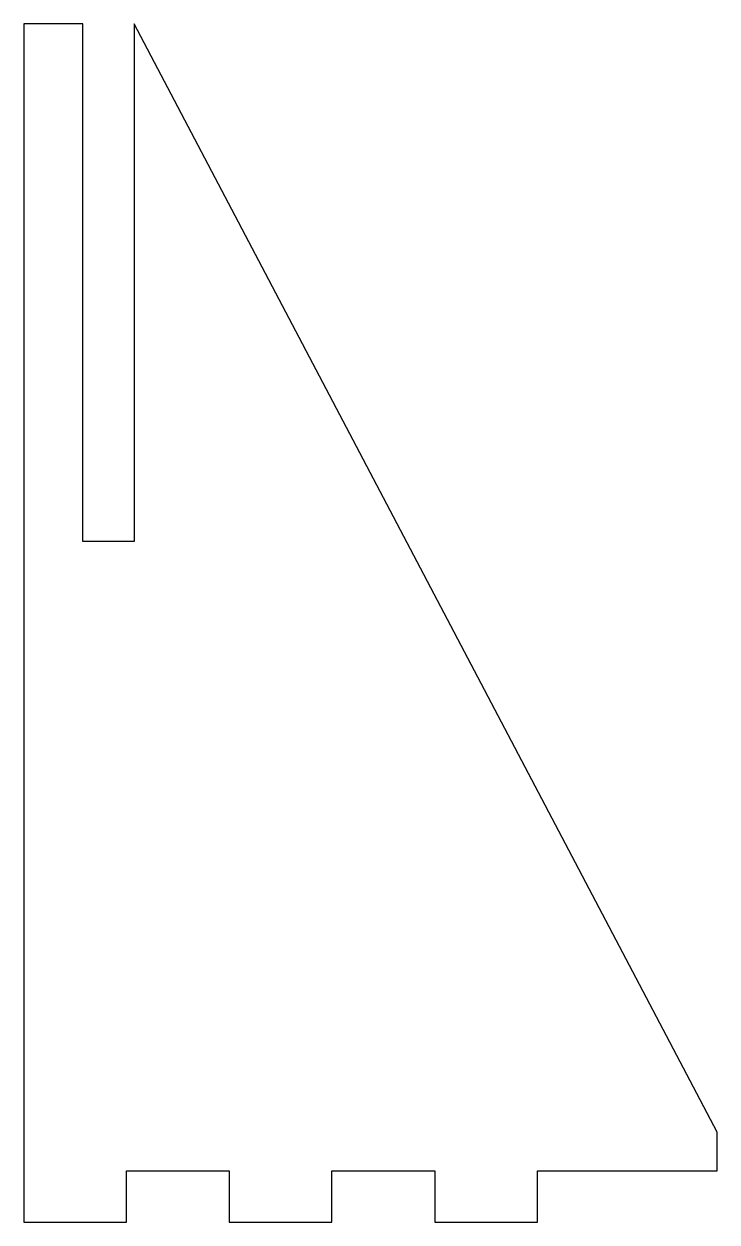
# Model space of a CAD drawing. Header units: millimetres. Extents: x 68 to 122, y 0 to 93.3.
import ezdxf

# ---------------------------------------------------------------- set-up
doc = ezdxf.new("R2010")
doc.units = ezdxf.units.MM
doc.layers.get('0').update_dxf_attribs({"linetype": 'CONTINUOUS'})

msp = doc.modelspace()

# ---------------------------------------------------------------- linework, layer by layer
msp.add_lwpolyline([(76.542, 93.3), (76.542, 53), (72.542, 53), (72.542, 93.3), (67.963, 93.3), (67.963, 0), (75.963, 0), (75.963, 4), (83.963, 4), (83.963, 0), (91.963, 0), (91.963, 4), (99.963, 4), (99.963, 0), (107.963, 0), (107.963, 4), (121.963, 4), (121.963, 7)], close=True)

doc.saveas('drawing.dxf')
